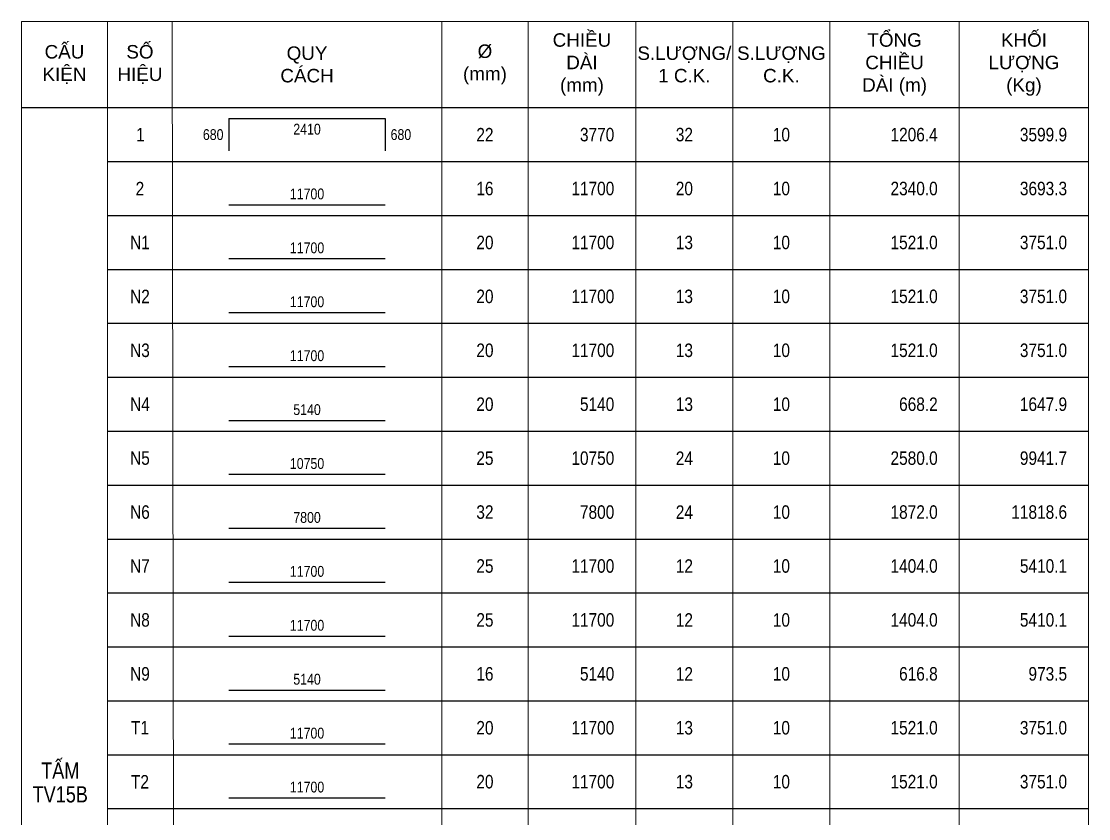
# Model space of a CAD drawing. Header units: millimetres. Extents: x -143483 to 1166745, y -1448440 to -1202244.
# Drawn here: x 570728 to 587228, y -1399078 to -1386757 of the extents above; entities that cross this region are included whole.
import ezdxf
from ezdxf.enums import TextEntityAlignment as Align

# ---------------------------------------------------------------- set-up
doc = ezdxf.new("R2010")
doc.units = ezdxf.units.MM
doc.header["$LTSCALE"] = 30
doc.layers.get('0').update_dxf_attribs({"lineweight": 9})
for name, color, linetype in [('ccu12-Dai', 6, 'Continuous'), ('ccu12-Manh', 8, 'Continuous'), ('ccu12-Text', 31, 'Continuous'), ('ccu12-Thay', 7, 'Continuous'), ('TEXT', 31, 'Continuous'), ('THEP', 4, 'Continuous')]:
    doc.layers.add(name, color=color, linetype=linetype)
doc.styles.add('ARIAL', font='arial_0.ttf')
doc.styles.add('Arial Narrow', font='ARIALN.TTF')
doc.styles.add('ccu11_simli', font='vnsimli.shx', dxfattribs={"width": 0.8})
doc.styles.add('ROMANS', font='arial_0.ttf', dxfattribs={"width": 0.8})

# ---------------------------------------------------------------- blocks, each defined once
blk = doc.blocks.new('TK_1')
at = {"layer": 'THEP'}
blk.add_lwpolyline([(2250, -800), (5150, -800)], dxfattribs=at)
at = {"layer": 'TEXT', "style": 'ROMANS', "width": 0.8}
for tag, p in [('SH', (600, -500)), ('DK', (7000, -500)), ('SL', (10700, -500)), ('SCK', (12500, -500))]:
    blk.add_attdef(tag, text='', height=250, dxfattribs=at).set_placement(p, align=Align.MIDDLE)
for tag, p in [('L', (9400, -500)), ('LA', (15400, -500)), ('KL', (17800, -500))]:
    blk.add_attdef(tag, text='', height=250, dxfattribs=at).set_placement(p, align=Align.MIDDLE_RIGHT)
blk.add_attdef('L1', text='', height=200, dxfattribs=at).set_placement((3700, -700), align=Align.CENTER)
blk = doc.blocks.new('TK_3')
at = {"layer": 'THEP'}
for p, q in [((2250, -200), (2250, -800)), ((5150, -200), (5150, -800))]:
    blk.add_line(p, q, dxfattribs=at)
blk.add_lwpolyline([(2250, -200), (5150, -200)], dxfattribs=at)
at = {"layer": 'TEXT', "style": 'ccu11_simli', "width": 0.8}
for tag, p in [('SH', (608, -500)), ('DK', (7000, -500)), ('SL', (10700, -500)), ('SCK', (12500, -500))]:
    blk.add_attdef(tag, text='', height=250, dxfattribs=at).set_placement(p, align=Align.MIDDLE)
blk.add_attdef('L2', text='', height=200, dxfattribs=at).set_placement((3700, -300), align=Align.TOP_CENTER)
for tag, height, p in [('L', 250, (9400, -500)), ('LA', 250, (15400, -500)), ('KL', 250, (17800, -500)), ('L1', 200, (2150, -500))]:
    blk.add_attdef(tag, text='', height=height, dxfattribs=at).set_placement(p, align=Align.MIDDLE_RIGHT)
blk.add_attdef('L3', text='', height=200, dxfattribs=at).set_placement((5250, -500), align=Align.MIDDLE_LEFT)

msp = doc.modelspace()

# ---------------------------------------------------------------- linework, layer by layer
for p, q in [((570728.07, -1386756.62), (587228.07, -1386756.62)), ((570728.07, -1386756.62), (570728.07, -1411423.29)), ((572061.41, -1386756.62), (572061.41, -1411423.29)), ((573061.41, -1386756.62), (573100.09, -1411423.29)), ((577228.07, -1386756.62), (577228.07, -1411423.29)), ((578561.41, -1386756.62), (578561.41, -1411423.29)), ((580228.07, -1386756.62), (580228.07, -1411423.29)), ((581728.07, -1386756.62), (581728.07, -1411423.29)), ((583228.07, -1386756.62), (583228.07, -1411423.29)), ((585228.07, -1386756.62), (585228.07, -1411423.29)), ((587228.07, -1386756.62), (587228.07, -1411423.29))]:
    msp.add_line(p, q)
at = {"layer": 'ccu12-Manh'}
for p, q in [((572061.41, -1388923.29), (587228.07, -1388923.29)), ((572061.41, -1388923.29), (587228.07, -1388923.29)), ((572061.41, -1389756.62), (587228.07, -1389756.62)), ((572061.41, -1390589.96), (587228.07, -1390589.96)), ((572061.41, -1391423.29), (587228.07, -1391423.29)), ((572061.41, -1392256.62), (587228.07, -1392256.62)), ((572061.41, -1393089.96), (587228.07, -1393089.96)), ((572061.41, -1393923.29), (587228.07, -1393923.29)), ((572061.41, -1394756.63), (587228.07, -1394756.63)), ((572061.41, -1395589.96), (587228.07, -1395589.96)), ((572061.41, -1396423.29), (587228.07, -1396423.29)), ((572061.41, -1397256.63), (587228.07, -1397256.63)), ((572061.41, -1398089.96), (587228.07, -1398089.96)), ((572061.41, -1398923.29), (587228.07, -1398923.29))]:
    msp.add_line(p, q, dxfattribs=at)
at = {"layer": 'ccu12-Thay'}
msp.add_line((570728.07, -1388089.96), (587228.07, -1388089.96), dxfattribs=at)

# ---------------------------------------------------------------- block references
at = {"layer": 'ccu12-Dai', "ltscale": 10000}
ref = msp.add_blockref('TK_3', (572061.41, -1388089.96), dxfattribs=dict(at, xscale=0.833333338333486, yscale=0.833333338333486, zscale=0.833333338333486))
ref.add_attrib('SH', '1', dxfattribs={"layer": 'TEXT', "color": 1, "ltscale": 10000, "height": 208.33, "style": 'Arial Narrow'}).set_placement((572568.07, -1388506.62), align=Align.MIDDLE)
ref.add_attrib('DK', '22', dxfattribs={"layer": 'TEXT', "color": 1, "ltscale": 10000, "height": 208.333, "style": 'Arial Narrow'}).set_placement((577894.74, -1388506.62), align=Align.MIDDLE)
ref.add_attrib('L', '3770', dxfattribs={"layer": 'TEXT', "ltscale": 10000, "height": 208.333, "style": 'Arial Narrow'}).set_placement((579894.74, -1388506.62), align=Align.MIDDLE_RIGHT)
ref.add_attrib('SL', '32', dxfattribs={"layer": 'TEXT', "color": 1, "ltscale": 10000, "height": 208.333, "style": 'Arial Narrow'}).set_placement((580978.07, -1388506.62), align=Align.MIDDLE)
ref.add_attrib('SCK', '10', dxfattribs={"layer": 'TEXT', "color": 1, "ltscale": 10000, "height": 208.333, "style": 'Arial Narrow'}).set_placement((582478.07, -1388506.62), align=Align.MIDDLE)
ref.add_attrib('LA', '1206.4', dxfattribs={"layer": 'TEXT', "ltscale": 10000, "height": 208.333, "style": 'Arial Narrow'}).set_placement((584894.74, -1388506.62), align=Align.MIDDLE_RIGHT)
ref.add_attrib('KL', '3599.9', dxfattribs={"layer": 'TEXT', "ltscale": 10000, "height": 208.333, "style": 'Arial Narrow'}).set_placement((586894.74, -1388506.62), align=Align.MIDDLE_RIGHT)
ref.add_attrib('L1', '680', dxfattribs={"layer": 'TEXT', "ltscale": 10000, "height": 166.667, "style": 'Arial Narrow'}).set_placement((573853.07, -1388506.62), align=Align.MIDDLE_RIGHT)
ref.add_attrib('L2', '2410', dxfattribs={"layer": 'TEXT', "ltscale": 10000, "height": 166.667, "style": 'Arial Narrow'}).set_placement((575144.74, -1388339.96), align=Align.TOP_CENTER)
ref.add_attrib('L3', '680', dxfattribs={"layer": 'TEXT', "ltscale": 10000, "height": 166.667, "style": 'Arial Narrow'}).set_placement((576436.41, -1388506.62), align=Align.MIDDLE_LEFT)
ref = msp.add_blockref('TK_1', (572061.41, -1388923.29), dxfattribs=dict(at, xscale=0.833333338333486, yscale=0.833333338333486, zscale=0.833333338333486))
ref.add_attrib('SH', '2', dxfattribs={"layer": 'TEXT', "color": 1, "ltscale": 10000, "height": 208.33, "style": 'Arial Narrow'}).set_placement((572561.41, -1389339.96), align=Align.MIDDLE)
ref.add_attrib('DK', '16', dxfattribs={"layer": 'TEXT', "color": 1, "ltscale": 10000, "height": 208.333, "style": 'Arial Narrow'}).set_placement((577894.74, -1389339.96), align=Align.MIDDLE)
ref.add_attrib('L', '11700', dxfattribs={"layer": 'TEXT', "ltscale": 10000, "height": 208.333, "style": 'Arial Narrow'}).set_placement((579894.74, -1389339.96), align=Align.MIDDLE_RIGHT)
ref.add_attrib('SL', '20', dxfattribs={"layer": 'TEXT', "color": 1, "ltscale": 10000, "height": 208.333, "style": 'Arial Narrow'}).set_placement((580978.07, -1389339.96), align=Align.MIDDLE)
ref.add_attrib('SCK', '10', dxfattribs={"layer": 'TEXT', "color": 1, "ltscale": 10000, "height": 208.333, "style": 'Arial Narrow'}).set_placement((582478.07, -1389339.96), align=Align.MIDDLE)
ref.add_attrib('LA', '2340.0', dxfattribs={"layer": 'TEXT', "ltscale": 10000, "height": 208.333, "style": 'Arial Narrow'}).set_placement((584894.74, -1389339.96), align=Align.MIDDLE_RIGHT)
ref.add_attrib('KL', '3693.3', dxfattribs={"layer": 'TEXT', "ltscale": 10000, "height": 208.333, "style": 'Arial Narrow'}).set_placement((586894.74, -1389339.96), align=Align.MIDDLE_RIGHT)
ref.add_attrib('L1', '11700', dxfattribs={"layer": 'TEXT', "ltscale": 10000, "height": 166.667, "style": 'Arial Narrow'}).set_placement((575144.74, -1389506.62), align=Align.CENTER)
ref = msp.add_blockref('TK_1', (572061.41, -1389756.62), dxfattribs=dict(at, xscale=0.833333338333486, yscale=0.833333338333486, zscale=0.833333338333486))
ref.add_attrib('SH', 'N1', dxfattribs={"layer": 'TEXT', "color": 1, "ltscale": 10000, "height": 208.333, "style": 'Arial Narrow'}).set_placement((572561.41, -1390173.29), align=Align.MIDDLE)
ref.add_attrib('DK', '20', dxfattribs={"layer": 'TEXT', "color": 1, "ltscale": 10000, "height": 208.333, "style": 'Arial Narrow'}).set_placement((577894.74, -1390173.29), align=Align.MIDDLE)
ref.add_attrib('L', '11700', dxfattribs={"layer": 'TEXT', "ltscale": 10000, "height": 208.333, "style": 'Arial Narrow'}).set_placement((579894.74, -1390173.29), align=Align.MIDDLE_RIGHT)
ref.add_attrib('SL', '13', dxfattribs={"layer": 'TEXT', "color": 1, "ltscale": 10000, "height": 208.333, "style": 'Arial Narrow'}).set_placement((580978.07, -1390173.29), align=Align.MIDDLE)
ref.add_attrib('SCK', '10', dxfattribs={"layer": 'TEXT', "color": 1, "ltscale": 10000, "height": 208.333, "style": 'Arial Narrow'}).set_placement((582478.07, -1390173.29), align=Align.MIDDLE)
ref.add_attrib('LA', '1521.0', dxfattribs={"layer": 'TEXT', "ltscale": 10000, "height": 208.333, "style": 'Arial Narrow'}).set_placement((584894.74, -1390173.29), align=Align.MIDDLE_RIGHT)
ref.add_attrib('KL', '3751.0', dxfattribs={"layer": 'TEXT', "ltscale": 10000, "height": 208.333, "style": 'Arial Narrow'}).set_placement((586894.74, -1390173.29), align=Align.MIDDLE_RIGHT)
ref.add_attrib('L1', '11700', dxfattribs={"layer": 'TEXT', "ltscale": 10000, "height": 166.667, "style": 'Arial Narrow'}).set_placement((575144.74, -1390339.96), align=Align.CENTER)
ref = msp.add_blockref('TK_1', (572061.41, -1390589.96), dxfattribs=dict(at, xscale=0.833333338333486, yscale=0.833333338333486, zscale=0.833333338333486))
ref.add_attrib('SH', 'N2', dxfattribs={"layer": 'TEXT', "color": 1, "ltscale": 10000, "height": 208.333, "style": 'Arial Narrow'}).set_placement((572561.41, -1391006.62), align=Align.MIDDLE)
ref.add_attrib('DK', '20', dxfattribs={"layer": 'TEXT', "color": 1, "ltscale": 10000, "height": 208.333, "style": 'Arial Narrow'}).set_placement((577894.74, -1391006.62), align=Align.MIDDLE)
ref.add_attrib('L', '11700', dxfattribs={"layer": 'TEXT', "ltscale": 10000, "height": 208.333, "style": 'Arial Narrow'}).set_placement((579894.74, -1391006.62), align=Align.MIDDLE_RIGHT)
ref.add_attrib('SL', '13', dxfattribs={"layer": 'TEXT', "color": 1, "ltscale": 10000, "height": 208.333, "style": 'Arial Narrow'}).set_placement((580978.07, -1391006.62), align=Align.MIDDLE)
ref.add_attrib('SCK', '10', dxfattribs={"layer": 'TEXT', "color": 1, "ltscale": 10000, "height": 208.333, "style": 'Arial Narrow'}).set_placement((582478.07, -1391006.62), align=Align.MIDDLE)
ref.add_attrib('LA', '1521.0', dxfattribs={"layer": 'TEXT', "ltscale": 10000, "height": 208.333, "style": 'Arial Narrow'}).set_placement((584894.74, -1391006.62), align=Align.MIDDLE_RIGHT)
ref.add_attrib('KL', '3751.0', dxfattribs={"layer": 'TEXT', "ltscale": 10000, "height": 208.333, "style": 'Arial Narrow'}).set_placement((586894.74, -1391006.62), align=Align.MIDDLE_RIGHT)
ref.add_attrib('L1', '11700', dxfattribs={"layer": 'TEXT', "ltscale": 10000, "height": 166.667, "style": 'Arial Narrow'}).set_placement((575144.74, -1391173.29), align=Align.CENTER)
ref = msp.add_blockref('TK_1', (572061.41, -1391423.29), dxfattribs=dict(at, xscale=0.833333338333486, yscale=0.833333338333486, zscale=0.833333338333486))
ref.add_attrib('SH', 'N3', dxfattribs={"layer": 'TEXT', "color": 1, "ltscale": 10000, "height": 208.333, "style": 'Arial Narrow'}).set_placement((572561.41, -1391839.96), align=Align.MIDDLE)
ref.add_attrib('DK', '20', dxfattribs={"layer": 'TEXT', "color": 1, "ltscale": 10000, "height": 208.333, "style": 'Arial Narrow'}).set_placement((577894.74, -1391839.96), align=Align.MIDDLE)
ref.add_attrib('L', '11700', dxfattribs={"layer": 'TEXT', "ltscale": 10000, "height": 208.333, "style": 'Arial Narrow'}).set_placement((579894.74, -1391839.96), align=Align.MIDDLE_RIGHT)
ref.add_attrib('SL', '13', dxfattribs={"layer": 'TEXT', "color": 1, "ltscale": 10000, "height": 208.333, "style": 'Arial Narrow'}).set_placement((580978.07, -1391839.96), align=Align.MIDDLE)
ref.add_attrib('SCK', '10', dxfattribs={"layer": 'TEXT', "color": 1, "ltscale": 10000, "height": 208.333, "style": 'Arial Narrow'}).set_placement((582478.07, -1391839.96), align=Align.MIDDLE)
ref.add_attrib('LA', '1521.0', dxfattribs={"layer": 'TEXT', "ltscale": 10000, "height": 208.333, "style": 'Arial Narrow'}).set_placement((584894.74, -1391839.96), align=Align.MIDDLE_RIGHT)
ref.add_attrib('KL', '3751.0', dxfattribs={"layer": 'TEXT', "ltscale": 10000, "height": 208.333, "style": 'Arial Narrow'}).set_placement((586894.74, -1391839.96), align=Align.MIDDLE_RIGHT)
ref.add_attrib('L1', '11700', dxfattribs={"layer": 'TEXT', "ltscale": 10000, "height": 166.667, "style": 'Arial Narrow'}).set_placement((575144.74, -1392006.62), align=Align.CENTER)
ref = msp.add_blockref('TK_1', (572061.41, -1392256.62), dxfattribs=dict(at, xscale=0.833333338333486, yscale=0.833333338333486, zscale=0.833333338333486))
ref.add_attrib('SH', 'N4', dxfattribs={"layer": 'TEXT', "color": 1, "ltscale": 10000, "height": 208.333, "style": 'Arial Narrow'}).set_placement((572561.41, -1392673.29), align=Align.MIDDLE)
ref.add_attrib('DK', '20', dxfattribs={"layer": 'TEXT', "color": 1, "ltscale": 10000, "height": 208.333, "style": 'Arial Narrow'}).set_placement((577894.74, -1392673.29), align=Align.MIDDLE)
ref.add_attrib('L', '5140', dxfattribs={"layer": 'TEXT', "ltscale": 10000, "height": 208.333, "style": 'Arial Narrow'}).set_placement((579894.74, -1392673.29), align=Align.MIDDLE_RIGHT)
ref.add_attrib('SL', '13', dxfattribs={"layer": 'TEXT', "color": 1, "ltscale": 10000, "height": 208.333, "style": 'Arial Narrow'}).set_placement((580978.07, -1392673.29), align=Align.MIDDLE)
ref.add_attrib('SCK', '10', dxfattribs={"layer": 'TEXT', "color": 1, "ltscale": 10000, "height": 208.333, "style": 'Arial Narrow'}).set_placement((582478.07, -1392673.29), align=Align.MIDDLE)
ref.add_attrib('LA', '668.2', dxfattribs={"layer": 'TEXT', "ltscale": 10000, "height": 208.333, "style": 'Arial Narrow'}).set_placement((584894.74, -1392673.29), align=Align.MIDDLE_RIGHT)
ref.add_attrib('KL', '1647.9', dxfattribs={"layer": 'TEXT', "ltscale": 10000, "height": 208.333, "style": 'Arial Narrow'}).set_placement((586894.74, -1392673.29), align=Align.MIDDLE_RIGHT)
ref.add_attrib('L1', '5140', dxfattribs={"layer": 'TEXT', "ltscale": 10000, "height": 166.667, "style": 'Arial Narrow'}).set_placement((575144.74, -1392839.96), align=Align.CENTER)
ref = msp.add_blockref('TK_1', (572061.41, -1393089.96), dxfattribs=dict(at, xscale=0.833333338333486, yscale=0.833333338333486, zscale=0.833333338333486))
ref.add_attrib('SH', 'N5', dxfattribs={"layer": 'TEXT', "color": 1, "ltscale": 10000, "height": 208.333, "style": 'Arial Narrow'}).set_placement((572561.41, -1393506.62), align=Align.MIDDLE)
ref.add_attrib('DK', '25', dxfattribs={"layer": 'TEXT', "color": 1, "ltscale": 10000, "height": 208.333, "style": 'Arial Narrow'}).set_placement((577894.74, -1393506.62), align=Align.MIDDLE)
ref.add_attrib('L', '10750', dxfattribs={"layer": 'TEXT', "ltscale": 10000, "height": 208.333, "style": 'Arial Narrow'}).set_placement((579894.74, -1393506.62), align=Align.MIDDLE_RIGHT)
ref.add_attrib('SL', '24', dxfattribs={"layer": 'TEXT', "color": 1, "ltscale": 10000, "height": 208.333, "style": 'Arial Narrow'}).set_placement((580978.07, -1393506.62), align=Align.MIDDLE)
ref.add_attrib('SCK', '10', dxfattribs={"layer": 'TEXT', "color": 1, "ltscale": 10000, "height": 208.333, "style": 'Arial Narrow'}).set_placement((582478.07, -1393506.62), align=Align.MIDDLE)
ref.add_attrib('LA', '2580.0', dxfattribs={"layer": 'TEXT', "ltscale": 10000, "height": 208.333, "style": 'Arial Narrow'}).set_placement((584894.74, -1393506.62), align=Align.MIDDLE_RIGHT)
ref.add_attrib('KL', '9941.7', dxfattribs={"layer": 'TEXT', "ltscale": 10000, "height": 208.333, "style": 'Arial Narrow'}).set_placement((586894.74, -1393506.62), align=Align.MIDDLE_RIGHT)
ref.add_attrib('L1', '10750', dxfattribs={"layer": 'TEXT', "ltscale": 10000, "height": 166.667, "style": 'Arial Narrow'}).set_placement((575144.74, -1393673.29), align=Align.CENTER)
ref = msp.add_blockref('TK_1', (572061.41, -1393923.29), dxfattribs=dict(at, xscale=0.833333338333486, yscale=0.833333338333486, zscale=0.833333338333486))
ref.add_attrib('SH', 'N6', dxfattribs={"layer": 'TEXT', "color": 1, "ltscale": 10000, "height": 208.333, "style": 'Arial Narrow'}).set_placement((572561.41, -1394339.96), align=Align.MIDDLE)
ref.add_attrib('DK', '32', dxfattribs={"layer": 'TEXT', "color": 1, "ltscale": 10000, "height": 208.333, "style": 'Arial Narrow'}).set_placement((577894.74, -1394339.96), align=Align.MIDDLE)
ref.add_attrib('L', '7800', dxfattribs={"layer": 'TEXT', "ltscale": 10000, "height": 208.333, "style": 'Arial Narrow'}).set_placement((579894.74, -1394339.96), align=Align.MIDDLE_RIGHT)
ref.add_attrib('SL', '24', dxfattribs={"layer": 'TEXT', "color": 1, "ltscale": 10000, "height": 208.333, "style": 'Arial Narrow'}).set_placement((580978.07, -1394339.96), align=Align.MIDDLE)
ref.add_attrib('SCK', '10', dxfattribs={"layer": 'TEXT', "color": 1, "ltscale": 10000, "height": 208.333, "style": 'Arial Narrow'}).set_placement((582478.07, -1394339.96), align=Align.MIDDLE)
ref.add_attrib('LA', '1872.0', dxfattribs={"layer": 'TEXT', "ltscale": 10000, "height": 208.333, "style": 'Arial Narrow'}).set_placement((584894.74, -1394339.96), align=Align.MIDDLE_RIGHT)
ref.add_attrib('KL', '11818.6', dxfattribs={"layer": 'TEXT', "ltscale": 10000, "height": 208.333, "style": 'Arial Narrow'}).set_placement((586894.74, -1394339.96), align=Align.MIDDLE_RIGHT)
ref.add_attrib('L1', '7800', dxfattribs={"layer": 'TEXT', "ltscale": 10000, "height": 166.667, "style": 'Arial Narrow'}).set_placement((575144.74, -1394506.62), align=Align.CENTER)
ref = msp.add_blockref('TK_1', (572061.41, -1394756.63), dxfattribs=dict(at, xscale=0.833333338333486, yscale=0.833333338333486, zscale=0.833333338333486))
ref.add_attrib('SH', 'N7', dxfattribs={"layer": 'TEXT', "color": 1, "ltscale": 10000, "height": 208.333, "style": 'Arial Narrow'}).set_placement((572561.41, -1395173.29), align=Align.MIDDLE)
ref.add_attrib('DK', '25', dxfattribs={"layer": 'TEXT', "color": 1, "ltscale": 10000, "height": 208.333, "style": 'Arial Narrow'}).set_placement((577894.74, -1395173.29), align=Align.MIDDLE)
ref.add_attrib('L', '11700', dxfattribs={"layer": 'TEXT', "ltscale": 10000, "height": 208.333, "style": 'Arial Narrow'}).set_placement((579894.74, -1395173.29), align=Align.MIDDLE_RIGHT)
ref.add_attrib('SL', '12', dxfattribs={"layer": 'TEXT', "color": 1, "ltscale": 10000, "height": 208.333, "style": 'Arial Narrow'}).set_placement((580978.07, -1395173.29), align=Align.MIDDLE)
ref.add_attrib('SCK', '10', dxfattribs={"layer": 'TEXT', "color": 1, "ltscale": 10000, "height": 208.333, "style": 'Arial Narrow'}).set_placement((582478.07, -1395173.29), align=Align.MIDDLE)
ref.add_attrib('LA', '1404.0', dxfattribs={"layer": 'TEXT', "ltscale": 10000, "height": 208.333, "style": 'Arial Narrow'}).set_placement((584894.74, -1395173.29), align=Align.MIDDLE_RIGHT)
ref.add_attrib('KL', '5410.1', dxfattribs={"layer": 'TEXT', "ltscale": 10000, "height": 208.333, "style": 'Arial Narrow'}).set_placement((586894.74, -1395173.29), align=Align.MIDDLE_RIGHT)
ref.add_attrib('L1', '11700', dxfattribs={"layer": 'TEXT', "ltscale": 10000, "height": 166.667, "style": 'Arial Narrow'}).set_placement((575144.74, -1395339.96), align=Align.CENTER)
ref = msp.add_blockref('TK_1', (572061.41, -1395589.96), dxfattribs=dict(at, xscale=0.833333338333486, yscale=0.833333338333486, zscale=0.833333338333486))
ref.add_attrib('SH', 'N8', dxfattribs={"layer": 'TEXT', "color": 1, "ltscale": 10000, "height": 208.333, "style": 'Arial Narrow'}).set_placement((572561.41, -1396006.63), align=Align.MIDDLE)
ref.add_attrib('DK', '25', dxfattribs={"layer": 'TEXT', "color": 1, "ltscale": 10000, "height": 208.333, "style": 'Arial Narrow'}).set_placement((577894.74, -1396006.63), align=Align.MIDDLE)
ref.add_attrib('L', '11700', dxfattribs={"layer": 'TEXT', "ltscale": 10000, "height": 208.333, "style": 'Arial Narrow'}).set_placement((579894.74, -1396006.63), align=Align.MIDDLE_RIGHT)
ref.add_attrib('SL', '12', dxfattribs={"layer": 'TEXT', "color": 1, "ltscale": 10000, "height": 208.333, "style": 'Arial Narrow'}).set_placement((580978.07, -1396006.63), align=Align.MIDDLE)
ref.add_attrib('SCK', '10', dxfattribs={"layer": 'TEXT', "color": 1, "ltscale": 10000, "height": 208.333, "style": 'Arial Narrow'}).set_placement((582478.07, -1396006.63), align=Align.MIDDLE)
ref.add_attrib('LA', '1404.0', dxfattribs={"layer": 'TEXT', "ltscale": 10000, "height": 208.333, "style": 'Arial Narrow'}).set_placement((584894.74, -1396006.63), align=Align.MIDDLE_RIGHT)
ref.add_attrib('KL', '5410.1', dxfattribs={"layer": 'TEXT', "ltscale": 10000, "height": 208.333, "style": 'Arial Narrow'}).set_placement((586894.74, -1396006.63), align=Align.MIDDLE_RIGHT)
ref.add_attrib('L1', '11700', dxfattribs={"layer": 'TEXT', "ltscale": 10000, "height": 166.667, "style": 'Arial Narrow'}).set_placement((575144.74, -1396173.29), align=Align.CENTER)
ref = msp.add_blockref('TK_1', (572061.41, -1396423.29), dxfattribs=dict(at, xscale=0.833333338333486, yscale=0.833333338333486, zscale=0.833333338333486))
ref.add_attrib('SH', 'N9', dxfattribs={"layer": 'TEXT', "color": 1, "ltscale": 10000, "height": 208.333, "style": 'Arial Narrow'}).set_placement((572561.41, -1396839.96), align=Align.MIDDLE)
ref.add_attrib('DK', '16', dxfattribs={"layer": 'TEXT', "color": 1, "ltscale": 10000, "height": 208.333, "style": 'Arial Narrow'}).set_placement((577894.74, -1396839.96), align=Align.MIDDLE)
ref.add_attrib('L', '5140', dxfattribs={"layer": 'TEXT', "ltscale": 10000, "height": 208.333, "style": 'Arial Narrow'}).set_placement((579894.74, -1396839.96), align=Align.MIDDLE_RIGHT)
ref.add_attrib('SL', '12', dxfattribs={"layer": 'TEXT', "color": 1, "ltscale": 10000, "height": 208.333, "style": 'Arial Narrow'}).set_placement((580978.07, -1396839.96), align=Align.MIDDLE)
ref.add_attrib('SCK', '10', dxfattribs={"layer": 'TEXT', "color": 1, "ltscale": 10000, "height": 208.333, "style": 'Arial Narrow'}).set_placement((582478.07, -1396839.96), align=Align.MIDDLE)
ref.add_attrib('LA', '616.8', dxfattribs={"layer": 'TEXT', "ltscale": 10000, "height": 208.333, "style": 'Arial Narrow'}).set_placement((584894.74, -1396839.96), align=Align.MIDDLE_RIGHT)
ref.add_attrib('KL', '973.5', dxfattribs={"layer": 'TEXT', "ltscale": 10000, "height": 208.333, "style": 'Arial Narrow'}).set_placement((586894.74, -1396839.96), align=Align.MIDDLE_RIGHT)
ref.add_attrib('L1', '5140', dxfattribs={"layer": 'TEXT', "ltscale": 10000, "height": 166.667, "style": 'Arial Narrow'}).set_placement((575144.74, -1397006.63), align=Align.CENTER)
ref = msp.add_blockref('TK_1', (572061.41, -1397256.63), dxfattribs=dict(at, xscale=0.833333338333486, yscale=0.833333338333486, zscale=0.833333338333486))
ref.add_attrib('SH', 'T1', dxfattribs={"layer": 'TEXT', "color": 1, "ltscale": 10000, "height": 208.333, "style": 'Arial Narrow'}).set_placement((572561.41, -1397673.29), align=Align.MIDDLE)
ref.add_attrib('DK', '20', dxfattribs={"layer": 'TEXT', "color": 1, "ltscale": 10000, "height": 208.333, "style": 'Arial Narrow'}).set_placement((577894.74, -1397673.29), align=Align.MIDDLE)
ref.add_attrib('L', '11700', dxfattribs={"layer": 'TEXT', "ltscale": 10000, "height": 208.333, "style": 'Arial Narrow'}).set_placement((579894.74, -1397673.29), align=Align.MIDDLE_RIGHT)
ref.add_attrib('SL', '13', dxfattribs={"layer": 'TEXT', "color": 1, "ltscale": 10000, "height": 208.333, "style": 'Arial Narrow'}).set_placement((580978.07, -1397673.29), align=Align.MIDDLE)
ref.add_attrib('SCK', '10', dxfattribs={"layer": 'TEXT', "color": 1, "ltscale": 10000, "height": 208.333, "style": 'Arial Narrow'}).set_placement((582478.07, -1397673.29), align=Align.MIDDLE)
ref.add_attrib('LA', '1521.0', dxfattribs={"layer": 'TEXT', "ltscale": 10000, "height": 208.333, "style": 'Arial Narrow'}).set_placement((584894.74, -1397673.29), align=Align.MIDDLE_RIGHT)
ref.add_attrib('KL', '3751.0', dxfattribs={"layer": 'TEXT', "ltscale": 10000, "height": 208.333, "style": 'Arial Narrow'}).set_placement((586894.74, -1397673.29), align=Align.MIDDLE_RIGHT)
ref.add_attrib('L1', '11700', dxfattribs={"layer": 'TEXT', "ltscale": 10000, "height": 166.667, "style": 'Arial Narrow'}).set_placement((575144.74, -1397839.96), align=Align.CENTER)
ref = msp.add_blockref('TK_1', (572061.41, -1398089.96), dxfattribs=dict(at, xscale=0.833333338333486, yscale=0.833333338333486, zscale=0.833333338333486))
ref.add_attrib('SH', 'T2', dxfattribs={"layer": 'TEXT', "color": 1, "ltscale": 10000, "height": 208.333, "style": 'Arial Narrow'}).set_placement((572561.41, -1398506.63), align=Align.MIDDLE)
ref.add_attrib('DK', '20', dxfattribs={"layer": 'TEXT', "color": 1, "ltscale": 10000, "height": 208.333, "style": 'Arial Narrow'}).set_placement((577894.74, -1398506.63), align=Align.MIDDLE)
ref.add_attrib('L', '11700', dxfattribs={"layer": 'TEXT', "ltscale": 10000, "height": 208.333, "style": 'Arial Narrow'}).set_placement((579894.74, -1398506.63), align=Align.MIDDLE_RIGHT)
ref.add_attrib('SL', '13', dxfattribs={"layer": 'TEXT', "color": 1, "ltscale": 10000, "height": 208.333, "style": 'Arial Narrow'}).set_placement((580978.07, -1398506.63), align=Align.MIDDLE)
ref.add_attrib('SCK', '10', dxfattribs={"layer": 'TEXT', "color": 1, "ltscale": 10000, "height": 208.333, "style": 'Arial Narrow'}).set_placement((582478.07, -1398506.63), align=Align.MIDDLE)
ref.add_attrib('LA', '1521.0', dxfattribs={"layer": 'TEXT', "ltscale": 10000, "height": 208.333, "style": 'Arial Narrow'}).set_placement((584894.74, -1398506.63), align=Align.MIDDLE_RIGHT)
ref.add_attrib('KL', '3751.0', dxfattribs={"layer": 'TEXT', "ltscale": 10000, "height": 208.333, "style": 'Arial Narrow'}).set_placement((586894.74, -1398506.63), align=Align.MIDDLE_RIGHT)
ref.add_attrib('L1', '11700', dxfattribs={"layer": 'TEXT', "ltscale": 10000, "height": 166.667, "style": 'Arial Narrow'}).set_placement((575144.74, -1398673.29), align=Align.CENTER)

# ---------------------------------------------------------------- texts
at = {"layer": 'ccu12-Text', "color": 2, "style": 'ARIAL', "width": 0.8}
for s, p in [('TẤM', (571329.79, -1398459.62)), ('TV15B', (571329.79, -1398827.29))]:
    msp.add_text(s, height=250, dxfattribs=at).set_placement(p, align=Align.CENTER)
at = {"layer": 'TEXT', "ltscale": 10000, "attachment_point": 5, "style": 'ARIAL'}
for s, insert, char_height, width in [('CHIỀU DÀI (mm)', (579394.74, -1387423.29), 208.3333, 1177.2397), ('TỔNG CHIỀU DÀI (m)', (584228.07, -1387423.29), 208.3333, 1177.2397), ('KHỐI LƯỢNG (Kg)', (586228.07, -1387423.29), 208.3333, 1511.1414), ('CẤU KIỆN', (571394.74, -1387423.29), 208.333, 543.4288), ('SỐ HIỆU', (572561.41, -1387423.29), 208.333, 556.2756), ('QUY CÁCH', (575144.74, -1387423.29), 208.333, 1228.9677), ('%%c (mm)', (577894.74, -1387423.29), 208.333, 542.9741), ('S.LƯỢNG/ 1 C.K.', (580978.07, -1387423.29), 208.3333, 1161.8918), ('S.LƯỢNG C.K.', (582478.07, -1387423.29), 208.3333, 1097.2033)]:
    msp.add_mtext(s, dxfattribs=dict(at, insert=insert, char_height=char_height, width=width))

doc.saveas('drawing.dxf')
